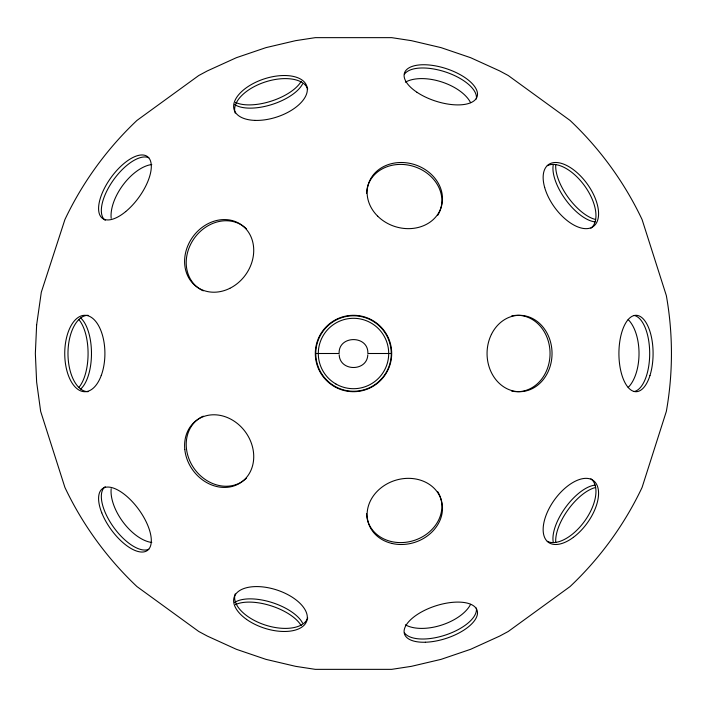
<?xml version="1.0" encoding="UTF-8"?>
<svg xmlns="http://www.w3.org/2000/svg" width="707" height="707" viewBox="0 0 707 707"><rect width="100%" height="100%" fill="white"/><g stroke="black" fill="none" stroke-linecap="round" stroke-linejoin="round"><path stroke-width="1.06" d="M367.808 354.79C367.172 371.732 339.828 371.732 339.192 354.79M315.711 353.5L339.113 353.5C338.3 334.968 368.718 334.959 367.852 353.5L391.289 353.5A37.727 37.727 0 0 1 334.641 386.172A37.727 37.727 0 0 1 334.641 320.828A37.727 37.727 0 0 1 391.227 353.5M366.526 193.347A38.196 32.495 18 0 1 413.648 166.392A38.196 32.495 18 0 1 437.677 215.396M203.298 290.851A38.196 32.495 -54 0 1 193.957 238.727A38.196 32.495 -54 0 1 246.407 228.865M246.407 478.135A38.196 32.495 54 0 1 193.957 468.273A38.196 32.495 54 0 1 203.298 416.149M437.677 491.604A38.196 32.495 -18 0 1 413.648 540.608A38.196 32.495 -18 0 1 366.526 513.653M511.638 315.941A38.196 32.495 -90 0 1 550.046 353.5A38.196 32.495 -90 0 1 511.638 391.059M590.893 478.772A38.196 20.079 -54 0 1 585.316 520.175A38.196 20.079 -54 0 1 547.28 541.323M547.28 165.677A38.196 20.079 54 0 1 585.316 186.825A38.196 20.079 54 0 1 590.893 228.228M634.144 315.455A38.196 17.083 -90 0 1 649.689 353.5A38.196 17.083 -90 0 1 634.144 391.545M404.457 74.182A38.196 17.083 18 0 1 446.479 72.3A38.196 17.083 18 0 1 476.306 98.962M235.237 113.111A38.196 20.079 -18 0 1 264.772 82.118A38.196 20.079 -18 0 1 307.713 88.985M105.246 220.345A38.196 17.083 -54 0 1 112.881 180.806A38.196 17.083 -54 0 1 148.815 157.767M88.057 391.696A38.196 20.079 -90 0 1 67.978 353.5A38.196 20.079 -90 0 1 88.057 315.304M148.815 549.233A38.196 17.083 54 0 1 112.881 526.194A38.196 17.083 54 0 1 105.246 486.655M307.713 618.015A38.196 20.079 18 0 1 264.772 624.882A38.196 20.079 18 0 1 235.237 593.889M476.306 608.038A38.196 17.083 -18 0 1 446.479 634.7A38.196 17.083 -18 0 1 404.457 632.818M628.169 319.573A38.196 20.079 90 0 1 639.022 353.5A38.196 20.079 90 0 1 628.169 387.427M595.648 219.506A38.196 17.083 54 0 1 568.234 197.492A38.196 17.083 54 0 1 555.764 164.607M595.091 221.874A38.196 17.083 54 0 1 565.476 199.489A38.196 17.083 54 0 1 553.342 164.413M405.394 82.18A38.196 20.079 18 0 1 441.071 81.738A38.196 20.079 18 0 1 470.606 102.683M301.147 81.376A38.196 17.083 -18 0 1 271.099 101.189A38.196 17.083 -18 0 1 235.475 102.374M302.543 83.965A38.196 17.083 -18 0 1 270.887 104.822A38.196 17.083 -18 0 1 234.644 104.521M111.185 218.322A38.196 20.079 -54 0 1 123.292 184.615A38.196 20.079 -54 0 1 151.784 164.528M78.839 319.573A38.196 17.083 90 0 1 88.075 353.5A38.196 17.083 90 0 1 78.839 387.427M80.686 317.982A38.196 17.083 -90 0 1 91.477 353.5A38.196 17.083 -90 0 1 80.686 389.018M151.784 542.472A38.196 20.079 54 0 1 123.292 522.385A38.196 20.079 54 0 1 111.185 488.678M235.475 604.626A38.196 17.083 18 0 1 271.099 605.811A38.196 17.083 18 0 1 301.147 625.624M234.644 602.479A38.196 17.083 18 0 1 270.887 602.178A38.196 17.083 18 0 1 302.543 623.035M470.606 604.317A38.196 20.079 -18 0 1 441.071 625.262A38.196 20.079 -18 0 1 405.394 624.82M555.764 542.393A38.196 17.083 -54 0 1 568.234 509.508A38.196 17.083 -54 0 1 595.648 487.494M553.342 542.587A38.196 17.083 -54 0 1 565.476 507.511A38.196 17.083 -54 0 1 595.091 485.126M36.64 324.911L35.35 353.5L36.64 382.089L40.661 411.394L64.911 487.432C82.498 524.594 107.066 558.344 136.946 586.571L198.747 631.475L207.372 636.106L236.394 649.309L265.956 659.366L295.606 666.339L315.304 669.352L391.696 669.352L411.394 666.339L441.044 659.366L470.606 649.309L499.628 636.106L508.253 631.475L570.054 586.571C599.934 558.344 624.502 524.594 642.089 487.432L666.339 411.394C673.135 373.146 673.135 333.854 666.339 295.606L642.089 219.568C624.502 182.406 599.934 148.656 570.054 120.429L508.253 75.525L499.628 70.894L470.606 57.691L441.044 47.634L411.394 40.661L391.696 37.648L315.304 37.648L295.606 40.661L265.956 47.634L236.394 57.691L207.372 70.894L198.747 75.525L136.946 120.429C107.066 148.656 82.498 182.406 64.911 219.568L41.306 292.221L36.64 324.911M335.896 383.989A35.209 35.209 0 0 0 388.709 353.5A35.209 35.209 0 0 0 335.896 323.011A35.209 35.209 0 0 0 335.896 383.989M377.715 216.201A38.196 32.495 18 0 0 441.044 207.664A38.196 32.495 18 0 0 395.673 162.866A38.196 32.495 18 0 0 377.715 216.201M229.863 288.315A38.196 32.495 -54 0 0 242.271 225.489A38.196 32.495 -54 0 0 185.34 253.884A38.196 32.495 -54 0 0 229.863 288.315M184.792 449.413A38.196 32.495 54 0 0 239.54 483.376A38.196 32.495 54 0 0 233.151 420.515A38.196 32.495 54 0 0 184.792 449.413M334.402 386.579A38.196 38.196 0 0 0 391.696 353.5A38.196 38.196 0 0 0 334.402 320.421A38.196 38.196 0 0 0 334.402 386.579M392.226 543.515A38.196 32.495 -18 0 0 441.875 502.341A38.196 32.495 -18 0 0 380.339 488.422A38.196 32.495 -18 0 0 392.226 543.515M491.409 334.402A38.196 32.495 90 0 0 519.548 391.696A38.196 32.495 90 0 0 547.686 334.402A38.196 32.495 90 0 0 491.409 334.402M573.377 537.347A38.196 20.079 -54 0 0 593.509 480.672A38.196 20.079 -54 0 0 545.707 516.26A38.196 20.079 -54 0 0 573.377 537.347M544.69 187.558A38.196 20.079 54 0 0 591.839 227.38A38.196 20.079 54 0 0 576.072 171.792A38.196 20.079 54 0 0 544.69 187.558M649.972 375.497A38.196 17.083 -90 0 0 637.537 315.455A38.196 17.083 -90 0 0 620.499 369.549A38.196 17.083 -90 0 0 649.972 375.497M416.962 92.272A38.196 17.083 18 0 0 476.898 97.248A38.196 17.083 18 0 0 428.539 64.947A38.196 17.083 18 0 0 416.962 92.272M254.988 120.393A38.196 20.079 -18 0 0 307.183 87.721A38.196 20.079 -18 0 0 249.253 85.803A38.196 20.079 -18 0 0 254.988 120.393M125.696 211.596A38.196 17.083 -54 0 0 147.401 156.547A38.196 17.083 -54 0 0 101.755 194.204A38.196 17.083 -54 0 0 125.696 211.596M101.242 375.497A38.196 20.079 -90 0 0 86.625 315.455A38.196 20.079 -90 0 0 66.599 369.549A38.196 20.079 -90 0 0 101.242 375.497M101.755 512.796A38.196 17.083 54 0 0 147.401 550.453A38.196 17.083 54 0 0 125.696 495.404A38.196 17.083 54 0 0 101.755 512.796M246.549 619.394A38.196 20.079 18 0 0 306.714 621.091A38.196 20.079 18 0 0 258.161 586.598A38.196 20.079 18 0 0 246.549 619.394M425.375 642.23A38.196 17.083 -18 0 0 477.358 611.272A38.196 17.083 -18 0 0 419.658 613.022A38.196 17.083 -18 0 0 425.375 642.23"/></g></svg>
